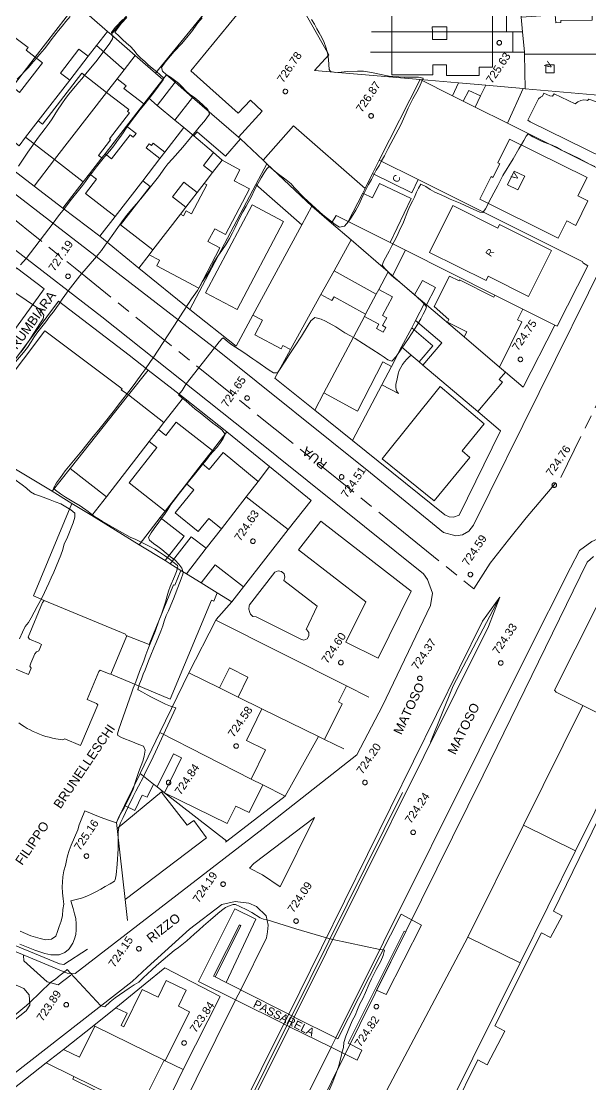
# Model space of a CAD drawing. Header units: metres. Extents: x 325024 to 7190115, y 7391967 to 10157759.
# Drawn here: x 326365.3 to 326489.6, y 7392242.3 to 7392474.5 of the extents above; entities that cross this region are included whole.
import ezdxf
from ezdxf.enums import TextEntityAlignment as Align

# ---------------------------------------------------------------- set-up
doc = ezdxf.new("R2010")
doc.units = ezdxf.units.M
doc.linetypes.add('T09', pattern=[17, 10, -2, 3, -2])
doc.layers.get('0').update_dxf_attribs({"lineweight": 18})
for name, color, linetype, lineweight in [('100_SIST_VIARIO_MEIO_FIO', 1, 'Continuous', 18), ('106_PRACAS_PARQUES_TOP', 7, 'Continuous', 18), ('108_SEP_FIS_CANT_CENT_ILHA', 7, 'Continuous', 18), ('118_PASSARELA', 9, 'Continuous', 18), ('120_PASSARELA_TOP', 7, 'Continuous', 18), ('144_P_DUPLA_ASF_TOP', 7, 'Continuous', 18), ('160_P_SIMP_ASF_TOP', 7, 'Continuous', 18), ('164_P_SIMP_CONC_TOP', 7, 'Continuous', 18), ('199_SEGMENTO_DE_VIA', 7, 'Continuous', 18), ('206_MURO_E_MURO_ARRIMO', 7, 'Continuous', 18), ('214_PROJ_BEIRAL_EDIF', 10, 'Continuous', 18), ('216_EDIF_NOTAVEL', 2, 'Continuous', 18), ('228_CONST_FUND_RUINA_E_TOP', 10, 'Continuous', 18), ('508_LM_SETOR_FISCAL', 136, 'T09', 18), ('600_CURVA_MESTRA', 14, 'Continuous', 18), ('604_CURVA_INTERM', 7, 'Continuous', 18), ('606_PTO_COTADO', 7, 'Continuous', 18), ('608_PTO_COTADO_INTERVIA', 1, 'Continuous', 18), ('626_SEGM_CURVA_INTERM', 7, 'Continuous', 18)]:
    doc.layers.add(name, color=color, linetype=linetype, lineweight=lineweight)
doc.styles.add('Style-Arial', font='arial.ttf', dxfattribs={"height": 1.75})

# ---------------------------------------------------------------- blocks, each defined once
blk = doc.blocks.new('SP09')
at = {"color": 0, "linetype": 'Continuous'}
blk.add_lwpolyline([(-0.03, -0.51), (-0.14, -0.49), (-0.24, -0.46), (-0.31, -0.42), (-0.35, -0.39), (-0.42, -0.31), (-0.47, -0.24), (-0.51, -0.15), (-0.52, -0.09), (-0.52, 0.03), (-0.51, 0.11), (-0.48, 0.2), (-0.44, 0.27), (-0.4, 0.33), (-0.32, 0.39), (-0.23, 0.44), (-0.15, 0.48), (-0.1, 0.48), (-0.03, 0.48), (0.08, 0.48), (0.19, 0.44), (0.27, 0.4), (0.35, 0.32), (0.41, 0.23), (0.46, 0.11), (0.48, 0.03), (0.48, -0.03), (0.47, -0.08), (0.44, -0.21), (0.38, -0.3), (0.31, -0.38), (0.23, -0.44), (0.1, -0.49), (0.02, -0.51)], close=True, dxfattribs=at)
blk = doc.blocks.new('SP10')
at = {"color": 0, "linetype": 'Continuous'}
blk.add_lwpolyline([(-0.03, -0.51), (-0.14, -0.49), (-0.24, -0.46), (-0.31, -0.42), (-0.35, -0.39), (-0.42, -0.31), (-0.47, -0.24), (-0.51, -0.15), (-0.52, -0.09), (-0.52, 0.03), (-0.51, 0.11), (-0.48, 0.2), (-0.44, 0.27), (-0.4, 0.33), (-0.32, 0.39), (-0.23, 0.44), (-0.15, 0.48), (-0.1, 0.48), (-0.03, 0.48), (0.08, 0.48), (0.19, 0.44), (0.27, 0.4), (0.35, 0.32), (0.41, 0.23), (0.46, 0.11), (0.48, 0.03), (0.48, -0.03), (0.47, -0.08), (0.44, -0.21), (0.38, -0.3), (0.31, -0.38), (0.23, -0.44), (0.1, -0.49), (0.02, -0.51)], close=True, dxfattribs=at)

msp = doc.modelspace()

# ---------------------------------------------------------------- linework, layer by layer
at = {"layer": '100_SIST_VIARIO_MEIO_FIO', "flags": 128}
for points in [[(326302.015, 7392484.176), (326364.835, 7392436.133), (326408.197, 7392402.649), (326441.582, 7392375.844), (326457.507, 7392362.809), (326460.213, 7392362.084), (326461.63, 7392362.334), (326463.06, 7392363.17), (326464.028, 7392364.439), (326507.067, 7392451.372), (326511.748, 7392460.724), (326511.869, 7392462.807), (326478.053, 7392566.48)], [(326288.604, 7392482.804), (326382.906, 7392409.947), (326414.885, 7392384.516), (326453.135, 7392353.816), (326453.983, 7392352.58), (326455.082, 7392349.603), (326454.68, 7392346.912), (326444.199, 7392324.985), (326438.605, 7392314.272), (326418.143, 7392298.244), (326377.082, 7392266.581), (326375.331, 7392266.632), (326309.945, 7392293.918)], [(326639.532, 7392226.431), (326642.765, 7392279.431), (326645.275, 7392315.827), (326644.799, 7392318.031), (326643.273, 7392320.83), (326641.878, 7392322.301), (326640.344, 7392323.211), (326636.612, 7392324.07), (326592.908, 7392326.966), (326577.454, 7392327.993), (326565.749, 7392329.845), (326556.708, 7392332.611), (326545.409, 7392337.227), (326510.562, 7392354.332), (326494.816, 7392362.035), (326492.687, 7392362.084), (326489.888, 7392360.89), (326487.176, 7392358.907), (326485.219, 7392355.125), (326475.657, 7392336.238)], [(326331.896, 7392231.244), (326366.419, 7392258.41), (326367.234, 7392259.665), (326367.061, 7392261.866), (326365.875, 7392263.291), (326344.131, 7392272.757)], [(326412.134, 7392260.77), (326382.072, 7392200.151), (326327.918, 7392091.143), (326325.359, 7392089.688), (326323.174, 7392089.812), (326303.419, 7392099.848), (326285.508, 7392109.27), (326283.399, 7392111.785), (326281.775, 7392115.949), (326281.744, 7392116.122)]]:
    msp.add_lwpolyline(points, dxfattribs=at)
at = {"layer": '100_SIST_VIARIO_MEIO_FIO'}
for points in [[(326475.657, 7392336.238), (326433.972, 7392252.474)], [(326281.744, 7392116.122), (326276.318, 7392160.048), (326271.784, 7392198.26), (326272.803, 7392200.212), (326273.987, 7392201.061), (326317.987, 7392212.415), (326321.505, 7392213.706), (326324.889, 7392215.317), (326328.111, 7392217.234), (326336.583, 7392223.556), (326389.548, 7392264.796), (326392.85, 7392267.849), (326402.043, 7392276.23), (326409.138, 7392281.652), (326412.06, 7392282.263), (326415.016, 7392281.873), (326416.655, 7392281.189), (326418.813, 7392279.154), (326419.218, 7392277.118), (326419.085, 7392275.631), (326418.848, 7392274.31), (326413.231, 7392262.983)], [(326432.962, 7392250.443), (326407.436, 7392199), (326400.761, 7392185.487), (326390.913, 7392160.072), (326386.602, 7392149.383), (326380.803, 7392137.548), (326380.219, 7392135.754), (326380.352, 7392132.598), (326381.641, 7392129.774), (326382.974, 7392128.76), (326459.876, 7392090.638), (326461.46, 7392089.18), (326461.22, 7392087.563), (326430.269, 7392024.126), (326427.466, 7392014.948), (326427.344, 7392012.168), (326430.379, 7391989.377)]]:
    msp.add_lwpolyline(points, dxfattribs=at)
at = {"layer": '108_SEP_FIS_CANT_CENT_ILHA'}
for points in [[(326469.79, 7392348.704), (326466.005, 7392343.457), (326430.907, 7392272.156), (326423.712, 7392257.672)], [(326454.673, 7392317.074), (326459.594, 7392329.334), (326469.79, 7392348.704)], [(326422.659, 7392255.551), (326343.188, 7392095.563), (326325.062, 7392059.06)], [(326325.723, 7392058.623), (326338.172, 7392083.647), (326423.338, 7392255.215)], [(326326.098, 7392058.375), (326328.155, 7392062.517), (326423.885, 7392254.943)]]:
    msp.add_lwpolyline(points, dxfattribs=at)
at = {"layer": '108_SEP_FIS_CANT_CENT_ILHA', "flags": 128}
for points in [[(326424.935, 7392257.053), (326467.356, 7392342.324), (326469.79, 7392348.704)], [(326424.388, 7392257.33), (326448.573, 7392306.05)], [(326365.833, 7392270.518), (326365.898, 7392269.296), (326370.983, 7392264.759), (326373.415, 7392264.106), (326376.194, 7392266.181)]]:
    msp.add_lwpolyline(points, dxfattribs=at)
msp.add_lwpolyline([(326415.158, 7392289.583), (326417.974, 7392288.126), (326421.816, 7392285.507), (326429.328, 7392300.643), (326416.122, 7392290.581)], close=True, dxfattribs=at)
at = {"layer": '118_PASSARELA'}
msp.add_lwpolyline([(326410.04, 7392264.6), (326413.231, 7392262.983), (326413.36, 7392262.918), (326423.712, 7392257.672), (326423.794, 7392257.631), (326424.388, 7392257.33), (326424.448, 7392257.299), (326424.889, 7392257.076), (326424.935, 7392257.053), (326433.972, 7392252.474), (326434.408, 7392252.253), (326448.241, 7392279.49), (326452.728, 7392277.093), (326445.009, 7392261.947), (326442.859, 7392262.94), (326449.246, 7392275.629), (326448.884, 7392275.772), (326436.706, 7392251.305), (326439.693, 7392249.815), (326438.687, 7392247.604), (326432.962, 7392250.443), (326423.885, 7392254.943), (326423.843, 7392254.964), (326423.395, 7392255.186), (326423.338, 7392255.215), (326422.753, 7392255.505), (326422.659, 7392255.551), (326412.258, 7392260.709), (326412.134, 7392260.77), (326403.997, 7392264.805), (326411.975, 7392280.658), (326416.516, 7392278.43)], close=True, dxfattribs=at)
at = {"layer": '118_PASSARELA', "flags": 128}
msp.add_lwpolyline([(326407.665, 7392265.803), (326407.326, 7392265.975), (326412.948, 7392277.149), (326413.235, 7392276.954)], close=True, dxfattribs=at)
msp.add_lwpolyline([(326407.665, 7392265.803), (326410.04, 7392264.6)], dxfattribs=at)
at = {"layer": '199_SEGMENTO_DE_VIA'}
for points in [[(326413.231, 7392262.983), (326412.134, 7392260.77)], [(326423.712, 7392257.672), (326422.659, 7392255.551)], [(326423.338, 7392255.215), (326424.388, 7392257.33)], [(326423.885, 7392254.943), (326424.935, 7392257.053)], [(326433.972, 7392252.474), (326432.962, 7392250.443)]]:
    msp.add_lwpolyline(points, dxfattribs=at)
at = {"layer": '206_MURO_E_MURO_ARRIMO'}
for p, q in [((326361.794, 7392443.311), (326368.134, 7392438.473)), ((326368.134, 7392438.473), (326374.424, 7392433.672)), ((326374.424, 7392433.672), (326382.481, 7392427.524)), ((326382.481, 7392427.524), (326390.994, 7392420.584)), ((326482.339, 7392407.893), (326488.986, 7392421.096)), ((326488.986, 7392421.096), (326487.816, 7392421.797)), ((326390.994, 7392420.584), (326402.115, 7392411.518)), ((326360.027, 7392395.34), (326373.488, 7392413.34)), ((326373.488, 7392413.34), (326388.9, 7392401.545)), ((326402.115, 7392411.518), (326412.237, 7392403.551)), ((326474.874, 7392394.562), (326481.832, 7392408.104)), ((326481.832, 7392408.104), (326482.339, 7392407.893)), ((326388.9, 7392401.545), (326393.037, 7392398.306)), ((326400.722, 7392392.29), (326410.229, 7392384.847)), ((326429.389, 7392389.554), (326437.627, 7392382.928)), ((326410.229, 7392384.847), (326419.553, 7392377.224)), ((326460.917, 7392366.63), (326469.972, 7392385.019)), ((326437.627, 7392382.928), (326457.796, 7392366.704)), ((326457.796, 7392366.704), (326458.715, 7392366.23)), ((326458.715, 7392366.23), (326459.66, 7392366.185)), ((326459.66, 7392366.185), (326460.917, 7392366.63)), ((326466.164, 7392309.859), (326488.823, 7392356.376)), ((326488.823, 7392356.376), (326490.234, 7392357.639)), ((326435.892, 7392248.667), (326466.164, 7392309.859)), ((326410.217, 7392295.477), (326422.914, 7392305.245)), ((326409.905, 7392295.237), (326410.217, 7392295.477)), ((326373.717, 7392268.664), (326360.259, 7392274.165)), ((326379.764, 7392271.883), (326374.662, 7392268.526)), ((326374.662, 7392268.526), (326373.717, 7392268.664)), ((326396.705, 7392267.767), (326392.383, 7392264.284)), ((326408.79, 7392261.558), (326396.705, 7392267.767)), ((326392.383, 7392264.284), (326385.982, 7392259.088)), ((326400.673, 7392245.561), (326408.79, 7392261.558)), ((326381.162, 7392255.175), (326374.538, 7392249.979)), ((326419.7, 7392216.103), (326435.892, 7392248.667)), ((326397.143, 7392238.257), (326400.673, 7392245.561))]:
    msp.add_line(p, q, dxfattribs=at)
at = {"layer": '206_MURO_E_MURO_ARRIMO', "flags": 128}
for points in [[(326424.487, 7392481.327), (326432.471, 7392467.146), (326429.336, 7392463.732), (326452.43, 7392461.742)], [(326441.798, 7392472.151), (326446.218, 7392472.148)], [(326455.065, 7392472.142), (326458.234, 7392472.14)], [(326468.21, 7392472.133), (326471.226, 7392472.131)], [(326446.215, 7392467.706), (326441.582, 7392467.705)], [(326472.658, 7392467.716), (326468.207, 7392467.714)], [(326379.971, 7392466.832), (326375.919, 7392461.589)], [(326386.255, 7392461.922), (326383.951, 7392458.939)], [(326443.488, 7392444.124), (326452.43, 7392461.742)], [(326466.735, 7392460.485), (326460.75, 7392461.011)], [(326459.5, 7392458.206), (326461.794, 7392457.058)], [(326475.341, 7392459.729), (326474.897, 7392459.768)], [(326383.644, 7392445.556), (326388.32, 7392451.585)], [(326471.467, 7392452.219), (326497.081, 7392439.406)], [(326418.139, 7392444.11), (326413.181, 7392448.773)], [(326372.605, 7392444.258), (326368.134, 7392438.473)], [(326409.186, 7392444.124), (326407.319, 7392445.8)], [(326440.376, 7392437.973), (326442.013, 7392441.208)], [(326487.9, 7392421.956), (326451.966, 7392439.892)], [(326374.424, 7392433.672), (326378.877, 7392439.411)], [(326416.564, 7392438.82), (326402.115, 7392411.518)], [(326401.27, 7392433.881), (326403.75, 7392437.091)], [(326382.481, 7392427.524), (326385.825, 7392431.852)], [(326390.994, 7392420.584), (326393.24, 7392423.491)], [(326468.726, 7392414.682), (326449.226, 7392424.467)], [(326440.509, 7392410.52), (326442.821, 7392414.88)], [(326415.914, 7392410.329), (326412.237, 7392403.551)], [(326481.832, 7392408.104), (326474.816, 7392411.625)], [(326452.205, 7392400.08), (326452.992, 7392399.413)], [(326471.041, 7392397.826), (326474.874, 7392394.562)], [(326444.007, 7392395.086), (326437.627, 7392382.928)], [(326464.958, 7392389.27), (326469.972, 7392385.019)], [(326395.3, 7392385.3), (326396.487, 7392386.83)], [(326410.229, 7392384.847), (326407.056, 7392380.756)], [(326383.93, 7392370.643), (326393.27, 7392382.683)], [(326396.769, 7392367.496), (326395.676, 7392366.087)], [(326409.021, 7392363.647), (326405.724, 7392359.397)], [(326423.606, 7392363.463), (326413.843, 7392350.954)], [(326407.805, 7392343.677), (326407.878, 7392343.818), (326411.314, 7392347.714)], [(326401.909, 7392332.19), (326395.613, 7392319.167)], [(326408.607, 7392328.903), (326412.679, 7392326.905)], [(326441.231, 7392326.901), (326436.299, 7392329.376)], [(326431.562, 7392317.639), (326435.756, 7392315.58)], [(326395.002, 7392307.301), (326396.635, 7392306.031)], [(326396.635, 7392306.031), (326410.217, 7392295.477)], [(326387.909, 7392303.232), (326386.105, 7392299.5), (326386.253, 7392298.203)], [(326388.028, 7392282.705), (326388.555, 7392278.106)], [(326400.673, 7392245.561), (326396.779, 7392247.48)]]:
    msp.add_lwpolyline(points, dxfattribs=at)
at = {"layer": '214_PROJ_BEIRAL_EDIF', "flags": 128}
for points in [[(326374.945, 7392480.297), (326385.422, 7392493.002), (326387.423, 7392491.352), (326382.889, 7392485.853), (326382.5, 7392486.174), (326379.334, 7392482.334), (326385.115, 7392477.567), (326385.912, 7392478.534), (326381.223, 7392482.4), (326384.573, 7392486.464), (326386.719, 7392484.695), (326393.349, 7392492.735), (326398.707, 7392488.316), (326396.086, 7392485.138), (326392.977, 7392481.367), (326391.543, 7392482.55), (326390.435, 7392481.205), (326391.868, 7392480.023), (326384.93, 7392471.608), (326384.173, 7392472.269), (326377.345, 7392478.224), (326375.413, 7392479.909)], [(326405.734, 7392476.666), (326402.073, 7392479.684), (326406.892, 7392485.528), (326404.345, 7392487.69), (326399.75, 7392482.117), (326396.086, 7392485.138), (326392.977, 7392481.367), (326391.868, 7392480.023), (326384.93, 7392471.608), (326390.194, 7392467.018), (326394.605, 7392463.17)], [(326412.729, 7392449.198), (326402.726, 7392457.844), (326398.911, 7392461.142), (326397.009, 7392462.785), (326396.217, 7392461.764), (326394.605, 7392463.17), (326405.734, 7392476.666), (326410.51, 7392482.458), (326410.633, 7392482.353), (326415.171, 7392480.78), (326415.525, 7392480.77), (326414.068, 7392477.888), (326402.354, 7392463.679), (326412.708, 7392454.424), (326415.39, 7392457.235), (326417.927, 7392454.815)], [(326379.971, 7392466.832), (326381.757, 7392469.143), (326384.173, 7392472.269), (326377.345, 7392478.224), (326375.135, 7392475.364), (326368.384, 7392466.629), (326369.963, 7392465.408), (326364.967, 7392458.944), (326364.09, 7392459.622), (326358.403, 7392452.264), (326364.858, 7392447.276), (326366.294, 7392449.135), (326369.059, 7392452.712), (326375.919, 7392461.589), (326373.88, 7392463.166), (326377.932, 7392468.408)], [(326506.895, 7392467.307), (326505.219, 7392474.689), (326498.728, 7392474.68), (326498.727, 7392475.637), (326493.966, 7392475.631), (326493.964, 7392476.774), (326489.957, 7392476.481), (326489.96, 7392474.679), (326483.131, 7392474.67), (326483.131, 7392474.166), (326482.04, 7392474.164), (326481.894, 7392475.89), (326477.747, 7392475.587), (326474.447, 7392475.345), (326474.756, 7392472.129), (326475.181, 7392467.717), (326475.215, 7392467.27), (326498.795, 7392467.298)], [(326468.213, 7392476.486), (326446.221, 7392476.412), (326446.218, 7392472.148), (326455.065, 7392472.142), (326455.061, 7392473.261), (326458.23, 7392473.271), (326458.234, 7392472.14), (326468.21, 7392472.133)], [(326472.661, 7392472.13), (326471.226, 7392472.131), (326471.229, 7392476.496), (326474.335, 7392476.506), (326474.447, 7392475.345), (326474.756, 7392472.129)], [(326384.173, 7392472.269), (326381.757, 7392469.143), (326387.778, 7392463.892), (326390.194, 7392467.018), (326384.93, 7392471.608)], [(326446.215, 7392467.706), (326468.207, 7392467.714), (326468.21, 7392472.133), (326458.234, 7392472.14), (326458.239, 7392470.495), (326455.071, 7392470.484), (326455.065, 7392472.142), (326446.218, 7392472.148)], [(326474.756, 7392472.129), (326475.181, 7392467.717), (326472.658, 7392467.716), (326472.661, 7392472.13)], [(326358.845, 7392454.285), (326368.384, 7392466.629), (326366.407, 7392468.157), (326366.857, 7392468.752), (326363.386, 7392471.378), (326357.857, 7392464.069), (326356.913, 7392464.784), (326352.564, 7392459.036)], [(326446.215, 7392467.706), (326468.207, 7392467.714), (326468.205, 7392464.456), (326465.274, 7392464.458), (326465.273, 7392462.594), (326458.182, 7392462.598), (326458.184, 7392464.925), (326455.206, 7392464.927), (326455.205, 7392462.748), (326446.212, 7392462.754)], [(326392.065, 7392456.412), (326393.086, 7392457.728), (326396.217, 7392461.764), (326394.605, 7392463.17), (326390.194, 7392467.018), (326387.778, 7392463.892), (326386.255, 7392461.922), (326388.232, 7392460.394), (326387.739, 7392459.755)], [(326493.738, 7392458.112), (326493.855, 7392459.064), (326498.792, 7392459.24), (326498.795, 7392467.298), (326475.215, 7392467.27), (326475.341, 7392459.729)], [(326366.294, 7392449.135), (326369.059, 7392452.712), (326369.951, 7392452.022), (326378.532, 7392463.127), (326383.951, 7392458.939), (326372.605, 7392444.258)], [(326479.83, 7392464.962), (326481.646, 7392464.964), (326481.649, 7392463.208), (326479.832, 7392463.206)], [(326393.086, 7392457.728), (326396.217, 7392461.764), (326397.009, 7392462.785), (326398.911, 7392461.142), (326395.02, 7392456.107)], [(326452.43, 7392461.742), (326460.75, 7392461.011), (326459.5, 7392458.206)], [(326372.605, 7392444.258), (326383.951, 7392458.939), (326388.826, 7392455.172), (326388.537, 7392454.799), (326388.972, 7392454.462), (326384.586, 7392448.786), (326384.834, 7392448.594), (326382.196, 7392445.181), (326382.919, 7392444.622), (326380.234, 7392441.161), (326378.877, 7392439.411)], [(326461.794, 7392457.058), (326463.055, 7392459.387), (326465.593, 7392458.156), (326464.413, 7392455.748)], [(326466.735, 7392460.485), (326465.593, 7392458.156), (326464.413, 7392455.748), (326471.467, 7392452.219), (326474.897, 7392459.768)], [(326478.226, 7392457.498), (326478.645, 7392457.893), (326479.093, 7392458.135), (326479.403, 7392458.755), (326480.036, 7392458.502), (326480.697, 7392458.172), (326481.266, 7392458.135), (326481.68, 7392458.593), (326486.255, 7392456.414), (326486.811, 7392456.873), (326487.478, 7392457.159), (326488.161, 7392457.29), (326488.686, 7392457.233), (326488.946, 7392457.145), (326489.244, 7392457.487), (326498.249, 7392454.323), (326498.175, 7392453.766), (326494.527, 7392446.473), (326493.963, 7392446.509), (326492.981, 7392444.547), (326492.399, 7392444.633), (326476.436, 7392452.488), (326475.902, 7392452.859)], [(326393.086, 7392457.728), (326395.02, 7392456.107), (326398.882, 7392452.871), (326400.816, 7392451.25), (326396.682, 7392445.9), (326394.155, 7392447.853), (326393.749, 7392447.328), (326393.257, 7392447.707), (326392.594, 7392446.85), (326395.613, 7392444.517), (326391.846, 7392439.642), (326385.825, 7392431.852), (326379.33, 7392436.871), (326381.743, 7392439.994), (326380.234, 7392441.161), (326382.919, 7392444.622), (326383.644, 7392445.556), (326385.052, 7392444.468), (326389.087, 7392449.689), (326389.778, 7392449.154), (326390.409, 7392449.97), (326388.32, 7392451.585), (326392.065, 7392456.412)], [(326402.995, 7392449.423), (326400.816, 7392451.25), (326398.882, 7392452.871), (326402.726, 7392457.844), (326412.729, 7392449.198), (326413.181, 7392448.773), (326409.936, 7392445.019), (326403.76, 7392450.326)], [(326400.816, 7392451.25), (326396.682, 7392445.9), (326395.613, 7392444.517), (326391.846, 7392439.642), (326393.447, 7392438.405), (326386.966, 7392430.019), (326394.053, 7392424.542), (326400.08, 7392432.341), (326401.27, 7392433.881), (326398.328, 7392436.155), (326400.808, 7392439.365), (326403.75, 7392437.091), (326405.275, 7392439.063), (326407.108, 7392441.436), (326405.129, 7392442.966), (326407.319, 7392445.8), (326402.995, 7392449.423)], [(326436.72, 7392430.744), (326439.866, 7392436.963), (326440.376, 7392437.973), (326424.764, 7392451.615), (326418.139, 7392444.11), (326418.956, 7392443.341), (326428.798, 7392434.073), (326433.079, 7392430.378), (326434.043, 7392432.087)], [(326471.942, 7392448.746), (326469.348, 7392443.548), (326469.783, 7392443.331), (326468.304, 7392440.368), (326467.905, 7392440.567), (326465.441, 7392435.632), (326482.556, 7392427.09), (326484.442, 7392430.87), (326486.361, 7392429.912), (326489.034, 7392435.267), (326486.845, 7392436.359), (326488.823, 7392440.321)], [(326393.24, 7392423.491), (326394.053, 7392424.542), (326400.08, 7392432.341), (326400.782, 7392431.969), (326401.35, 7392433.043), (326402.487, 7392432.442), (326405.834, 7392438.767), (326405.275, 7392439.063), (326407.108, 7392441.436), (326409.186, 7392444.124), (326413.079, 7392442.063), (326411.794, 7392439.636), (326415.153, 7392437.858), (326409.898, 7392427.927), (326407.557, 7392429.166), (326406.086, 7392426.387), (326408.719, 7392424.994), (326404.069, 7392416.206), (326394.896, 7392421.061), (326395.539, 7392422.274)], [(326428.798, 7392434.073), (326418.956, 7392443.341), (326416.564, 7392438.82), (326426.585, 7392429.995)], [(326472.95, 7392441.75), (326475.219, 7392440.617), (326473.74, 7392437.654), (326471.471, 7392438.787)], [(326445.88, 7392426.147), (326436.72, 7392430.744), (326439.866, 7392436.963), (326442.002, 7392435.946), (326443.497, 7392439.074), (326450.459, 7392435.762)], [(326415.715, 7392434.385), (326422.599, 7392430.742), (326412.44, 7392411.546), (326405.557, 7392415.189)], [(326415.914, 7392410.329), (326426.585, 7392429.995), (326428.798, 7392434.073), (326433.079, 7392430.378), (326437.323, 7392426.714), (326433.601, 7392419.965), (326430.754, 7392414.803), (326424.117, 7392402.769), (326422.459, 7392403.647), (326422.094, 7392402.956), (326416.322, 7392406.01), (326418.019, 7392409.216)], [(326436.72, 7392430.744), (326445.88, 7392426.147), (326449.226, 7392424.467), (326446.404, 7392418.878), (326445.4, 7392419.742), (326437.323, 7392426.714), (326433.079, 7392430.378), (326434.043, 7392432.087)], [(326443.374, 7392415.922), (326445.4, 7392419.742), (326437.323, 7392426.714), (326433.601, 7392419.965), (326442.821, 7392414.88)], [(326364.284, 7392420.663), (326354.109, 7392407.383), (326360.462, 7392402.459), (326370.307, 7392416.036)], [(326445.4, 7392419.742), (326443.374, 7392415.922), (326446.375, 7392414.33), (326444.2, 7392410.228), (326445.122, 7392409.739), (326444.204, 7392408.009), (326444.901, 7392407.639), (326444.335, 7392406.571), (326442.85, 7392407.359), (326443.358, 7392408.318), (326440.223, 7392409.981), (326431.411, 7392393.366), (326438.728, 7392389.331), (326444.246, 7392400.142), (326446.122, 7392399.118), (326448.345, 7392403.352), (326450.555, 7392407.564), (326451.384, 7392409.143), (326453.352, 7392412.895), (326451.172, 7392414.772), (326446.404, 7392418.878)], [(326468.726, 7392414.682), (326474.816, 7392411.625), (326473.618, 7392409.251), (326474.565, 7392408.844), (326469.735, 7392398.939), (326461.994, 7392405.533), (326462.563, 7392406.661), (326458.351, 7392408.785), (326458.653, 7392409.383), (326455.451, 7392412.176), (326458.804, 7392418.825), (326460.901, 7392417.767), (326461.028, 7392418.019), (326468.507, 7392414.247)], [(326451.172, 7392414.772), (326453.352, 7392412.895), (326453.773, 7392412.536), (326455.743, 7392416.32), (326452.929, 7392417.859)], [(326431.411, 7392393.366), (326440.223, 7392409.981), (326440.509, 7392410.52), (326433.608, 7392414.326), (326433.144, 7392413.485), (326430.754, 7392414.803), (326424.117, 7392402.769), (326420.688, 7392396.553), (326429.389, 7392389.554)], [(326464.958, 7392389.27), (326452.992, 7392399.413), (326457.12, 7392404.283), (326451.384, 7392409.143), (326453.352, 7392412.895), (326453.773, 7392412.536), (326461.994, 7392405.533), (326469.735, 7392398.939), (326471.041, 7392397.826), (326469.685, 7392396.226), (326470.365, 7392395.649)], [(326450.555, 7392407.564), (326448.345, 7392403.352), (326450.464, 7392401.556), (326452.205, 7392400.08), (326455.207, 7392403.621)], [(326353.56, 7392386.809), (326356.558, 7392390.701), (326360.027, 7392395.34), (326361.186, 7392394.473), (326370.463, 7392406.879), (326387.355, 7392394.247), (326387.158, 7392393.984), (326388.744, 7392392.891), (326376.016, 7392376.838), (326372.054, 7392371.84), (326361.201, 7392378.429), (326357.202, 7392380.858), (326351.597, 7392384.261)], [(326450.464, 7392401.556), (326448.345, 7392403.352), (326446.122, 7392399.118), (326444.007, 7392395.086), (326447.671, 7392393.172), (326447.267, 7392393.8), (326447.063, 7392394.519), (326447.076, 7392395.266), (326447.322, 7392396.01), (326447.432, 7392396.751), (326447.612, 7392397.479), (326447.86, 7392398.186), (326448.174, 7392398.867), (326448.551, 7392399.515), (326448.987, 7392400.124), (326449.48, 7392400.688), (326450.024, 7392401.204)], [(326396.487, 7392386.83), (326388.744, 7392392.891), (326393.037, 7392398.306), (326400.722, 7392392.29)], [(326444.137, 7392378.946), (326456.745, 7392394.736), (326466.405, 7392386.599), (326461.594, 7392380.705), (326463.252, 7392379.244), (326455.498, 7392369.75)], [(326407.056, 7392380.756), (326404.834, 7392377.892), (326401.395, 7392373.458), (326396.769, 7392367.496), (326388.869, 7392373.681), (326394.91, 7392381.398), (326393.27, 7392382.683), (326395.3, 7392385.3), (326396.922, 7392384.03), (326399.183, 7392386.919)], [(326401.395, 7392373.458), (326404.834, 7392377.892), (326406.379, 7392376.629), (326409.374, 7392380.292), (326417.059, 7392374.009), (326414.411, 7392370.595), (326409.021, 7392363.647), (326406.253, 7392365.911), (326403.941, 7392363.082), (326398.944, 7392367.168), (326403.008, 7392372.139)], [(326419.553, 7392377.224), (326417.059, 7392374.009), (326414.411, 7392370.595), (326423.606, 7392363.463), (326428.583, 7392369.84)], [(326376.4, 7392369.2), (326372.054, 7392371.84), (326376.016, 7392376.838), (326383.93, 7392370.643), (326380.758, 7392366.554)], [(326376.4, 7392369.2), (326367.987, 7392349.022), (326370.32, 7392348.023), (326388.122, 7392340.626), (326388.24, 7392340.375), (326393.288, 7392338.393), (326398.549, 7392351.427), (326398.836, 7392351.308), (326400.196, 7392354.569), (326397.865, 7392356.007), (326396.734, 7392356.704), (326391.095, 7392360.181), (326380.758, 7392366.554)], [(326391.095, 7392360.181), (326395.676, 7392366.087), (326400.881, 7392362.049), (326396.734, 7392356.704)], [(326425.852, 7392359.081), (326440.535, 7392347.69), (326436.205, 7392338.933), (326443.212, 7392335.405), (326450.418, 7392350.053), (326430.709, 7392365.342)], [(326405.724, 7392359.397), (326401.402, 7392353.826), (326400.196, 7392354.569), (326397.865, 7392356.007), (326402.459, 7392361.93)], [(326384.892, 7392331.943), (326388.345, 7392340.151), (326388.24, 7392340.375), (326393.288, 7392338.393), (326398.549, 7392351.427), (326398.836, 7392351.308), (326400.196, 7392354.569), (326401.402, 7392353.826), (326404.606, 7392351.85), (326408.115, 7392349.687), (326407.355, 7392347.866), (326406.851, 7392348.076), (326397.836, 7392326.456)], [(326413.843, 7392350.954), (326411.314, 7392347.714), (326408.115, 7392349.687), (326404.606, 7392351.85), (326407.642, 7392355.764)], [(326415.188, 7392347.08), (326415.08, 7392346.842), (326414.984, 7392346.104), (326415.21, 7392345.396), (326415.348, 7392345.029), (326415.886, 7392344.523), (326416.616, 7392344.407), (326426.338, 7392339.543), (326427.052, 7392339.36), (326427.74, 7392339.627), (326428.143, 7392340.246), (326428.11, 7392340.983), (326427.654, 7392341.562), (326427.519, 7392341.641), (326429.952, 7392346.738), (326422.66, 7392352.396), (326422.884, 7392353.101), (326422.7, 7392353.818), (326422.162, 7392354.326), (326421.437, 7392354.472), (326420.707, 7392354.179)], [(326436.299, 7392329.376), (326407.805, 7392343.677), (326401.909, 7392332.19), (326408.607, 7392328.903), (326410.757, 7392333.285), (326414.829, 7392331.287), (326412.679, 7392326.905), (326417.866, 7392324.36), (326430.211, 7392318.302), (326431.562, 7392317.639), (326435.395, 7392325.451), (326434.571, 7392325.855)], [(326418.052, 7392307.724), (326415.547, 7392309.002), (326418.684, 7392315.394), (326414.479, 7392317.457), (326417.866, 7392324.36), (326430.211, 7392318.302), (326422.914, 7392305.245)], [(326396.635, 7392306.031), (326410.318, 7392299.317), (326412.18, 7392303.11), (326415.087, 7392301.683), (326418.052, 7392307.724), (326415.547, 7392309.002), (326395.613, 7392319.167), (326391.276, 7392310.196), (326394.21, 7392307.916), (326395.002, 7392307.301), (326398.554, 7392314.54), (326400.321, 7392313.674)], [(326394.21, 7392307.916), (326391.276, 7392310.196), (326387.909, 7392303.232), (326390.136, 7392302.155), (326391.766, 7392305.525), (326392.809, 7392305.02)], [(326386.253, 7392298.203), (326388.028, 7392282.705), (326405.74, 7392296.152), (326402.985, 7392299.929), (326401.534, 7392298.934), (326396.417, 7392305.58), (326395.934, 7392306.208)], [(326396.779, 7392247.48), (326396.497, 7392247.619), (326381.378, 7392255.068), (326381.162, 7392255.175), (326385.982, 7392259.088), (326388.472, 7392257.861), (326387.165, 7392255.209), (326387.737, 7392254.927), (326391.753, 7392263.079), (326395.191, 7392261.386), (326397, 7392265.058), (326401.367, 7392262.907), (326399.64, 7392259.402), (326402.065, 7392258.207)], [(326381.378, 7392255.068), (326396.497, 7392247.619), (326392.911, 7392240.342), (326397.143, 7392238.257), (326395.51, 7392234.878), (326376.839, 7392244.07), (326370.797, 7392247.044), (326374.538, 7392249.979), (326378.025, 7392248.261)], [(326385.04, 7392226.563), (326377.024, 7392230.527), (326360.289, 7392238.801), (326370.797, 7392247.044), (326376.839, 7392244.07), (326376.566, 7392243.516), (326391.258, 7392236.277), (326388.779, 7392231.247), (326392.798, 7392229.267), (326390.248, 7392223.988)]]:
    msp.add_lwpolyline(points, close=True, dxfattribs=at)
msp.add_lwpolyline([(326364.174, 7392332.996), (326366.911, 7392331.855), (326367.486, 7392333.213), (326367.239, 7392333.679), (326367.431, 7392334.324), (326368.287, 7392336.377), (326368.674, 7392336.815), (326369.17, 7392336.987), (326369.74, 7392338.355), (326369.226, 7392338.71), (326367.173, 7392339.566), (326366.843, 7392339.997), (326369.981, 7392347.523), (326370.32, 7392348.023), (326388.122, 7392340.626), (326388.24, 7392340.375), (326388.345, 7392340.151), (326384.892, 7392331.943), (326384.548, 7392331.965), (326382.596, 7392332.78), (326382.261, 7392332.498), (326379.709, 7392326.376), (326381.783, 7392325.495), (326382.019, 7392325.19), (326378.597, 7392316.983), (326378.291, 7392316.35), (326374.87, 7392317.777), (326374.348, 7392317.587), (326372.883, 7392317.813), (326372.155, 7392317.954), (326371.435, 7392318.127), (326370.721, 7392318.327), (326370.015, 7392318.554), (326369.319, 7392318.807), (326368.632, 7392319.087), (326367.957, 7392319.392), (326367.294, 7392319.723), (326366.643, 7392320.079), (326366.007, 7392320.459), (326365.385, 7392320.863), (326364.779, 7392321.29)], dxfattribs=at)
at = {"layer": '216_EDIF_NOTAVEL'}
msp.add_lwpolyline([(326487.895, 7392325.061), (326482.109, 7392327.977), (326481.726, 7392328.399), (326495.332, 7392355.406)], dxfattribs=at)
at = {"layer": '216_EDIF_NOTAVEL', "flags": 128}
for points in [[(326458.756, 7392237.688), (326474.215, 7392268.869), (326486.342, 7392293.332), (326498.922, 7392318.707), (326499.215, 7392319.358), (326487.895, 7392325.061)], [(326499.787, 7392317.657), (326481.5, 7392280.132), (326483.389, 7392279.122), (326480.87, 7392274.411), (326478.921, 7392275.454), (326468.684, 7392255.155), (326470.918, 7392253.961), (326467.002, 7392246.637), (326464.981, 7392247.718), (326454.057, 7392225.594)]]:
    msp.add_lwpolyline(points, dxfattribs=at)
for points in [[(326487.895, 7392325.061), (326499.215, 7392319.358), (326498.922, 7392318.707), (326486.342, 7392293.332), (326474.962, 7392298.973)], [(326462.834, 7392274.511), (326474.962, 7392298.973), (326486.342, 7392293.332), (326474.215, 7392268.869)], [(326474.215, 7392268.869), (326458.756, 7392237.688), (326458.395, 7392237.104), (326442.2, 7392231.666), (326432.078, 7392212.734), (326431.503, 7392212.326), (326429.405, 7392211.413), (326462.834, 7392274.511)]]:
    msp.add_lwpolyline(points, close=True, dxfattribs=at)
at = {"layer": '228_CONST_FUND_RUINA_E_TOP', "flags": 128}
for points in [[(326443.488, 7392444.124), (326442.013, 7392441.208), (326450.554, 7392437.039), (326451.966, 7392439.892)], [(326459.558, 7392434.215), (326454.46, 7392424.001), (326466.779, 7392417.852), (326467.252, 7392418.801), (326476.083, 7392414.393), (326481.081, 7392424.406), (326469.725, 7392430.074), (326469.352, 7392429.327)]]:
    msp.add_lwpolyline(points, close=True, dxfattribs=at)
at = {"layer": '508_LM_SETOR_FISCAL'}
msp.add_lwpolyline([(326177.681, 7392573.74), (326213.596, 7392545.797), (326216.905, 7392543.293), (326240.821, 7392525.201), (326292.769, 7392485.901), (326296.303, 7392483.227), (326362.025, 7392432.669), (326377.121, 7392420.529), (326448.736, 7392362.939), (326464.125, 7392350.513), (326467.673, 7392356.148), (326471.661, 7392361.206), (326475.524, 7392366.069), (326483.079, 7392374.858), (326518.647, 7392446.819), (326545.893, 7392501.662), (326564.246, 7392538.336)], dxfattribs=at)
at = {"layer": '600_CURVA_MESTRA'}
for points, elevation in [([(326376.011, 7392475.49), (326375.05, 7392474.39), (326374.26, 7392473.42), (326373.458, 7392472.47), (326371.892, 7392470.39), (326371.147, 7392469.368), (326370.447, 7392468.485), (326369.414, 7392467.299), (326368.622, 7392466.348), (326367.579, 7392465.178), (326366.93, 7392464.41), (326364.456, 7392461.815)], 730), ([(326365.029, 7392272.96), (326368.331, 7392271.631), (326370.492, 7392270.89), (326371.775, 7392270.664), (326372.945, 7392270.596), (326373.629, 7392270.608), (326374.828, 7392271.129), (326375.627, 7392271.756), (326375.834, 7392271.968), (326376.589, 7392273.165), (326376.976, 7392274.095), (326377.252, 7392275.102), (326377.359, 7392276.104), (326377.351, 7392277.363), (326377.219, 7392278.588), (326376.997, 7392279.606), (326376.684, 7392280.737), (326376.18, 7392282.454), (326377.357, 7392282.677), (326378.511, 7392283.035), (326379.624, 7392283.421), (326380.591, 7392283.86), (326381.747, 7392284.439), (326382.68, 7392284.935), (326383.677, 7392285.54), (326384.762, 7392286.13), (326385.701, 7392286.719), (326385.849, 7392287.026), (326386.048, 7392288.096), (326386.28, 7392290.418), (326386.473, 7392293.766), (326386.515, 7392294.797), (326386.517, 7392297.448), (326386.661, 7392298.463), (326387.025, 7392299.432), (326387.591, 7392300.6), (326388.568, 7392302.798), (326389.751, 7392305.22), (326390.339, 7392306.35), (326390.955, 7392307.449), (326391.991, 7392309.494), (326392.486, 7392310.542), (326393.714, 7392312.946), (326395.09, 7392315.911), (326399.097, 7392324.533), (326397.914, 7392324.959), (326396.806, 7392325.385), (326395.687, 7392325.921), (326393.768, 7392326.922), (326392.829, 7392327.395), (326391.785, 7392327.994), (326390.829, 7392328.516), (326390.771, 7392328.57), (326391.163, 7392329.832), (326391.552, 7392330.81), (326391.947, 7392331.91), (326392.392, 7392332.868), (326393.142, 7392334.836), (326393.65, 7392336.074), (326394.259, 7392337.63), (326394.756, 7392338.843), (326395.795, 7392341.292), (326396.244, 7392342.446), (326396.539, 7392343.448), (326396.945, 7392344.686), (326397.449, 7392345.733), (326398.009, 7392346.99), (326398.545, 7392348.327), (326399.861, 7392351.804), (326400.256, 7392352.727), (326400.606, 7392353.765), (326400.69, 7392354.076), (326400.379, 7392355.047), (326399.734, 7392355.912), (326398.953, 7392356.777), (326397.942, 7392357.505), (326396.983, 7392358.345), (326396.04, 7392359.129), (326395.157, 7392359.763), (326394.181, 7392360.427), (326393.304, 7392361.164), (326393.089, 7392361.736), (326393.667, 7392362.796), (326394.357, 7392363.695), (326395.361, 7392365.087), (326395.969, 7392365.895), (326396.742, 7392367.019), (326397.329, 7392367.832), (326398.003, 7392368.942), (326398.806, 7392369.973), (326399.622, 7392371.085), (326402.168, 7392374.299), (326402.878, 7392375.119), (326404, 7392376.587), (326404.875, 7392377.688), (326405.739, 7392378.718), (326406.522, 7392379.703), (326407.195, 7392380.497), (326408.02, 7392381.408), (326408.713, 7392382.301), (326409.434, 7392383.367), (326409.839, 7392384.31), (326409.124, 7392385.242), (326408.181, 7392385.966), (326407.141, 7392386.728), (326404.389, 7392388.953), (326403.263, 7392389.772), (326401.309, 7392391.486), (326400.395, 7392392.236), (326399.652, 7392392.913), (326400.438, 7392393.861), (326401.325, 7392395.3), (326407.504, 7392403.184), (326408.542, 7392404.439), (326409.291, 7392405.278), (326409.403, 7392405.375), (326410.258, 7392404.625), (326411.105, 7392403.977), (326413.917, 7392402.149), (326415.864, 7392400.751), (326416.731, 7392400.2), (326419.416, 7392398.284), (326420.373, 7392397.687), (326421.257, 7392397.699), (326421.587, 7392398.169), (326423.063, 7392400.441), (326423.636, 7392401.436), (326424.999, 7392403.403), (326426.507, 7392405.684), (326427.974, 7392408.125), (326428.575, 7392409.047), (326429.429, 7392409.771), (326430.805, 7392409.456), (326431.78, 7392408.97), (326434.013, 7392407.769), (326435.065, 7392407.041), (326435.94, 7392406.471), (326437.224, 7392405.78), (326438.246, 7392405.177), (326443.685, 7392401.674), (326444.528, 7392401.107), (326445.377, 7392400.509), (326446.259, 7392400.223), (326447.156, 7392401.246), (326448.226, 7392402.878), (326449.04, 7392404.069), (326449.861, 7392405.214), (326451.191, 7392407.226), (326451.84, 7392408.289), (326452.531, 7392409.478), (326453.064, 7392410.549), (326453.572, 7392411.493), (326453.781, 7392412.085), (326453.149, 7392412.921), (326451.435, 7392414.507), (326450.493, 7392415.319), (326449.536, 7392416.105), (326447.94, 7392417.522), (326447.05, 7392418.213), (326446.168, 7392418.951), (326444.666, 7392420.508), (326444.08, 7392421.228), (326444.499, 7392422.181), (326445.649, 7392424.284), (326446.213, 7392425.416), (326446.724, 7392426.358), (326447.371, 7392427.619), (326447.828, 7392428.662), (326448.779, 7392430.634), (326449.731, 7392433.072), (326450.164, 7392434.064), (326450.754, 7392435.156), (326451.174, 7392436.089), (326451.605, 7392437.128), (326452.041, 7392438.03), (326452.581, 7392438.886), (326453.623, 7392438.363), (326454.612, 7392437.735), (326455.604, 7392437.177), (326456.595, 7392436.683), (326457.792, 7392436.178), (326458.925, 7392435.644), (326461.151, 7392434.734), (326463.333, 7392433.734), (326465.431, 7392432.818), (326466.095, 7392432.69), (326466.647, 7392433.543), (326467.87, 7392435.891), (326468.508, 7392437.027), (326469.352, 7392438.599), (326470.45, 7392440.802), (326472.678, 7392444.423), (326473.929, 7392446.587), (326474.538, 7392447.56), (326475.049, 7392448.428), (326475.565, 7392449.382), (326475.945, 7392449.898), (326476.995, 7392449.255), (326479.004, 7392448.235), (326480.182, 7392447.788), (326481.245, 7392447.432), (326482.151, 7392446.979), (326483.242, 7392446.347), (326484.371, 7392445.797), (326485.302, 7392445.401), (326487.125, 7392444.505), (326489.354, 7392443.303), (326490.517, 7392442.773)], 725)]:
    msp.add_lwpolyline(points, dxfattribs=dict(at, elevation=elevation))
at = {"layer": '604_CURVA_INTERM', "flags": 128}
for points, elevation in [([(326404.858, 7392475.203), (326403.89, 7392474.126), (326402.519, 7392472.153), (326401.8, 7392471.309), (326401.145, 7392470.506), (326400.349, 7392469.572), (326398.734, 7392467.876), (326396.733, 7392465.516), (326395.926, 7392464.369), (326396.165, 7392463.587), (326396.992, 7392462.868), (326397.885, 7392462.234), (326398.804, 7392461.644), (326399.657, 7392460.969), (326400.452, 7392460.168), (326401.243, 7392459.295), (326402.076, 7392458.565), (326403.2, 7392457.722), (326404.064, 7392457.004), (326406.068, 7392455.206), (326406.447, 7392454.202), (326405.24, 7392452.601), (326404.559, 7392451.749), (326402.253, 7392449.014), (326400.605, 7392446.967), (326398.318, 7392444.466), (326397.368, 7392443.32), (326396.696, 7392442.445), (326395.268, 7392440.504), (326393.867, 7392438.699), (326391.419, 7392435.67), (326389.397, 7392433.347), (326388.399, 7392432.148), (326387.664, 7392431.217), (326385.539, 7392428.213), (326384.274, 7392426.472), (326383.629, 7392425.553), (326382.862, 7392424.41), (326381.745, 7392423.075), (326378.097, 7392418.914), (326375.559, 7392415.614), (326374.848, 7392414.609), (326374.266, 7392413.759), (326373.62, 7392412.774), (326373.032, 7392411.943), (326372.378, 7392411.058), (326371.612, 7392410.078), (326370.701, 7392408.874), (326368.988, 7392406.667), (326368.257, 7392405.665), (326367.475, 7392404.494), (326366.686, 7392403.261), (326365.837, 7392402.151), (326363.682, 7392399.633)], 727), ([(326364.703, 7392442.838), (326366.76, 7392445.875), (326367.502, 7392446.882), (326368.386, 7392448.169), (326369.103, 7392449.155), (326370.554, 7392451.047), (326371.426, 7392452.216), (326372.091, 7392453.149), (326373.275, 7392455.049), (326374.195, 7392456.428), (326375.009, 7392457.606), (326375.731, 7392458.543), (326376.408, 7392459.382), (326377.198, 7392460.313), (326377.897, 7392461.176), (326378.556, 7392461.936), (326379.336, 7392462.897), (326381.652, 7392465.61), (326382.373, 7392466.547), (326384.69, 7392469.68), (326385.236, 7392470.604), (326385.358, 7392471.019), (326385.012, 7392471.985), (326385.027, 7392472.045), (326385.854, 7392473.091), (326387.509, 7392474.82)], 729), ([(326428.689, 7392474.848), (326429.358, 7392473.864), (326429.856, 7392472.831), (326430.35, 7392471.918), (326430.933, 7392470.904), (326431.457, 7392469.841), (326431.815, 7392468.828), (326432.2, 7392467.673), (326432.418, 7392466.143), (326432.525, 7392463.909), (326432.861, 7392463.5), (326433.961, 7392463.315), (326435.144, 7392463.361), (326436.46, 7392463.476), (326438.748, 7392463.58), (326440.029, 7392463.547), (326441.377, 7392463.376), (326442.488, 7392463.12), (326444.553, 7392462.691), (326445.616, 7392462.501), (326447.742, 7392462.335), (326448.932, 7392462.292), (326452.052, 7392462.253), (326453.041, 7392462.018), (326452.4, 7392460.486), (326451.949, 7392459.536), (326451.378, 7392458.575), (326450.775, 7392457.517), (326449.809, 7392455.513), (326449.34, 7392454.493), (326448.216, 7392451.869), (326445.445, 7392446.714), (326444.616, 7392445.124), (326443.977, 7392443.989), (326443.499, 7392443.047), (326442.814, 7392441.981), (326441.785, 7392439.951), (326441.125, 7392438.793), (326440.453, 7392437.538), (326439.945, 7392436.515), (326438.924, 7392434.233), (326438.396, 7392433.258), (326437.396, 7392431.726), (326436.731, 7392430.762), (326435.927, 7392429.767), (326434.783, 7392429.505), (326433.849, 7392430.131), (326431.128, 7392432.216), (326429.648, 7392433.621), (326426.997, 7392435.996), (326424.934, 7392438.199), (326424.283, 7392438.965), (326423.185, 7392439.845), (326421.174, 7392441.328), (326419.453, 7392442.792), (326418.947, 7392442.217), (326418.368, 7392441.343), (326417.722, 7392440.287), (326416.666, 7392438.446), (326416.2, 7392437.513), (326415.667, 7392436.388), (326414.434, 7392434.126), (326413.697, 7392432.844), (326413.151, 7392431.762), (326412.052, 7392429.418), (326411.474, 7392428.268), (326410.82, 7392427.037), (326410.054, 7392425.774), (326409.084, 7392424.396), (326408.402, 7392423.381), (326407.304, 7392421.689), (326406.865, 7392420.929), (326406.285, 7392419.756), (326405.678, 7392418.839), (326404.926, 7392417.645), (326404.42, 7392416.704), (326403.804, 7392415.686), (326402.502, 7392413.84), (326401.858, 7392412.873), (326400.607, 7392410.925), (326399.56, 7392409.319), (326394.157, 7392401), (326393.545, 7392400.159), (326392.292, 7392398.395), (326391.682, 7392397.453), (326390.385, 7392395.635), (326389.332, 7392394.253), (326386.507, 7392390.671), (326385.662, 7392389.538), (326383.426, 7392386.704), (326382.271, 7392385.27), (326381.042, 7392383.795), (326378.588, 7392380.643), (326374.904, 7392376.326), (326373.871, 7392374.845), (326373.003, 7392373.694), (326372.349, 7392372.513), (326372.83, 7392372.088), (326373.904, 7392371.31), (326375.003, 7392370.591), (326376.834, 7392369.502), (326378.188, 7392368.63), (326379.921, 7392367.395), (326381.098, 7392366.5), (326382.971, 7392365.296), (326386.812, 7392363.103), (326387.977, 7392362.461), (326389.077, 7392361.828), (326390.34, 7392361.304), (326391.388, 7392360.824), (326393.381, 7392359.803), (326394.503, 7392359.174), (326395.517, 7392358.565), (326396.579, 7392357.849), (326397.596, 7392357.082), (326399.407, 7392355.614), (326399.537, 7392355.342), (326399.228, 7392354.337), (326398.777, 7392353.228), (326397.812, 7392351.028), (326397.447, 7392350.058), (326397.183, 7392348.985), (326396.806, 7392347.66), (326395.857, 7392344.782), (326395.399, 7392343.571), (326394.562, 7392341.248), (326393.439, 7392338.408), (326392.964, 7392337.28), (326392.528, 7392336.097), (326392.07, 7392334.792), (326391.143, 7392332.469), (326390.339, 7392330.211), (326389.771, 7392328.821), (326389.37, 7392327.78), (326388.98, 7392326.543), (326386.619, 7392319.923), (326386.345, 7392318.857), (326386.434, 7392318.518), (326387.352, 7392318.03), (326389.639, 7392317.103), (326390.669, 7392316.732), (326391.99, 7392316.17), (326392.358, 7392315.308), (326392.167, 7392314.024), (326391.878, 7392312.919), (326391.01, 7392310.684), (326390.279, 7392308.445), (326389.765, 7392306.808), (326388.857, 7392304.79), (326387.788, 7392302.735), (326387.11, 7392301.572), (326386.598, 7392300.64), (326386.139, 7392299.464), (326384.612, 7392299.941), (326382.555, 7392300.685), (326379.207, 7392302.038), (326378.383, 7392300.104), (326377.988, 7392299.044), (326377.669, 7392297.957), (326376.229, 7392294.545), (326375.799, 7392293.427), (326375.465, 7392292.273), (326375.234, 7392291.221), (326374.965, 7392290.13), (326374.615, 7392288.946), (326374.391, 7392287.692), (326374.312, 7392286.53), (326374.271, 7392285.452), (326374.322, 7392284.18), (326374.506, 7392282.825), (326374.619, 7392281.656), (326374.442, 7392280.533), (326374.329, 7392279.22), (326374.083, 7392277.943), (326373.584, 7392276.802), (326373.284, 7392275.755), (326372.888, 7392274.738), (326371.91, 7392274.062), (326370.661, 7392273.916), (326369.432, 7392274.171), (326367.395, 7392274.773), (326365.077, 7392275.816)], 726), ([(326368.25, 7392406.603), (326367.964, 7392406.133), (326367.391, 7392405.232), (326366.009, 7392403.197), (326365.263, 7392402.24)], 728), ([(326363.731, 7392374.538), (326365.552, 7392373.271), (326366.504, 7392372.518), (326367.369, 7392371.707), (326368.264, 7392371.24), (326369.54, 7392370.742), (326371.661, 7392369.949), (326372.729, 7392369.523), (326373.983, 7392369.075), (326375.095, 7392368.47), (326376.193, 7392367.82), (326377.042, 7392367.084), (326377.056, 7392366.216), (326376.636, 7392364.921), (326375.258, 7392361.495), (326374.703, 7392360.368), (326374.407, 7392359.127), (326373.99, 7392357.885), (326373.495, 7392356.635), (326372.985, 7392355.424), (326372.436, 7392354.174), (326371.872, 7392352.955), (326371.354, 7392351.763), (326369.907, 7392348.682), (326368.826, 7392346.702), (326367.517, 7392344.181), (326366.954, 7392343.166), (326366.214, 7392342.302), (326365.588, 7392341.062), (326364.953, 7392339.619)], 727), ([(326431.756, 7392239.207), (326433.34, 7392242.867), (326433.819, 7392244.037), (326434.584, 7392246.177), (326435.139, 7392248.411), (326435.413, 7392249.422), (326435.654, 7392250.421), (326435.779, 7392251.465), (326436.178, 7392252.879), (326437.189, 7392255.334), (326437.655, 7392256.341), (326438.199, 7392257.384), (326438.749, 7392258.695), (326439.216, 7392259.911), (326439.793, 7392260.971), (326440.466, 7392262.385), (326441.306, 7392264.328), (326441.781, 7392265.355), (326442.802, 7392267.412), (326443.818, 7392269.278), (326444.345, 7392270.466), (326444.609, 7392271.644), (326444.358, 7392271.728), (326443.595, 7392271.809), (326433.346, 7392273.96), (326432.731, 7392274.137), (326431.987, 7392274.351), (326425.24, 7392276.28), (326418.985, 7392278.288), (326418.191, 7392278.427), (326417.481, 7392278.735), (326415.654, 7392279.843), (326414.576, 7392280.447), (326413.079, 7392281.199), (326412.107, 7392281.618), (326411.614, 7392281.62), (326410.955, 7392281.395), (326409.935, 7392280.94), (326409.049, 7392280.329), (326408.264, 7392279.689), (326406.652, 7392278.274), (326405.082, 7392276.949), (326404.178, 7392276.098), (326403.066, 7392275.138), (326402.271, 7392274.404), (326401.467, 7392273.697), (326399.69, 7392272.227), (326398.681, 7392271.538), (326397.735, 7392270.776), (326394.83, 7392268.282), (326393.859, 7392267.321), (326391.985, 7392265.597), (326390.979, 7392264.633), (326390.015, 7392264.062), (326388.919, 7392263.345), (326385.874, 7392261.243), (326384.768, 7392260.348), (326383.591, 7392259.265), (326382.736, 7392259.492), (326376.067, 7392266.589), (326375.365, 7392267.39), (326374.703, 7392266.849), (326373.806, 7392266.155), (326372.911, 7392265.387), (326371.71, 7392264.563), (326367.189, 7392260.24), (326366.452, 7392259.592), (326365.673, 7392258.899), (326363.93, 7392257.44)], 724)]:
    msp.add_lwpolyline(points, dxfattribs=dict(at, elevation=elevation))
at = {"layer": '604_CURVA_INTERM', "elevation": 728}
for points in [[(326388.38, 7392475.292), (326387.197, 7392474.06), (326386.493, 7392473.096), (326385.796, 7392472.07), (326386.683, 7392471.233), (326387.415, 7392470.491), (326388.287, 7392469.66), (326389.185, 7392468.952), (326389.919, 7392468.134), (326390.634, 7392467.217), (326391.444, 7392466.417), (326392.297, 7392465.656), (326393.037, 7392464.923), (326393.884, 7392464.259), (326394.854, 7392463.538), (326395.628, 7392462.809), (326396.495, 7392462.081), (326396.331, 7392461.678), (326394.277, 7392458.94), (326392.092, 7392456.142), (326391.259, 7392455.19), (326388.967, 7392452.136), (326388.267, 7392451.107), (326387.549, 7392450.109), (326386.862, 7392449.094), (326386.232, 7392448.201), (326385.551, 7392447.289), (326384.671, 7392446.179), (326383.513, 7392444.835), (326381.755, 7392442.717), (326380.912, 7392441.519), (326380.045, 7392440.403), (326379.361, 7392439.452), (326378.692, 7392438.581), (326377.846, 7392437.548), (326376.334, 7392435.632), (326374.736, 7392433.547), (326373.456, 7392432.001), (326372.311, 7392430.359), (326366.397, 7392422.702), (326365.166, 7392421.274)], [(326363.695, 7392415.381), (326366.435, 7392413.554), (326367.998, 7392412.468)]]:
    msp.add_lwpolyline(points, dxfattribs=at)
at = {"layer": '626_SEGM_CURVA_INTERM', "elevation": 728}
msp.add_lwpolyline([(326367.998, 7392412.468), (326369.376, 7392411.511), (326370.295, 7392410.333), (326370.122, 7392409.467), (326369.362, 7392408.424), (326368.25, 7392406.603)], dxfattribs=at)

# ---------------------------------------------------------------- block references
at = {"layer": '606_PTO_COTADO', "rotation": 55.83005668387076}
for p in [(326469.671, 7392469.809, 725.625), (326423.009, 7392459.165, 726.78), (326441.714, 7392453.833, 726.87), (326375.56, 7392418.811, 727.19), (326474.301, 7392400.659, 724.755), (326414.633, 7392392.23, 724.65), (326435.268, 7392375.004, 724.515), (326415.912, 7392360.966, 724.63), (326435.111, 7392334.467, 724.605), (326470, 7392334.374, 724.33), (326452.339, 7392331.016, 724.36), (326412.248, 7392316.245, 724.585), (326397.51, 7392308.273, 724.84), (326450.891, 7392297.415, 724.245), (326379.581, 7392292.219, 725.165), (326391.016, 7392271.983, 724.15), (326442.869, 7392259.339, 724.815), (326400.883, 7392251.403, 723.845)]:
    msp.add_blockref('SP09', p, dxfattribs=at)
at = {"layer": '608_PTO_COTADO_INTERVIA', "rotation": 55.83005668387076}
for p in [(326481.681, 7392373.226, 724.765), (326463.382, 7392353.692, 724.595), (326440.377, 7392308.283, 724.2), (326409.409, 7392286.079, 724.18), (326425.326, 7392278.021, 724.08), (326375.161, 7392259.761, 723.88)]:
    msp.add_blockref('SP10', p, dxfattribs=at)

# ---------------------------------------------------------------- texts
at = {"layer": '106_PRACAS_PARQUES_TOP', "style": 'Style-Arial'}
for s, p in [('BRUNELLESCHI', (326373.893, 7392302.359)), ('FILIPPO', (326365.533, 7392290.044))]:
    msp.add_text(s, height=2, rotation=55.83006, dxfattribs=at).set_placement(p)
at = {"layer": '120_PASSARELA_TOP', "style": 'Style-Arial'}
msp.add_text('PASSARELA', height=1.75, rotation=333.30422, dxfattribs=at).set_placement((326415.795, 7392259.309))
at = {"layer": '144_P_DUPLA_ASF_TOP', "style": 'Style-Arial'}
for rotation, p in [(64.62232, (326447.38, 7392318.951)), (63.58105, (326459.183, 7392314.591))]:
    msp.add_text('MATOSO', height=2, rotation=rotation, dxfattribs=at).set_placement(p, align=Align.MIDDLE_LEFT)
at = {"layer": '160_P_SIMP_ASF_TOP', "style": 'Style-Arial'}
for s, rotation, p in [('RUA', 141.23838, (326431.635, 7392377.243)), ('RIZZO', 37.92559, (326393.076, 7392273.935))]:
    msp.add_text(s, height=2, rotation=rotation, dxfattribs=at).set_placement(p, align=Align.MIDDLE_LEFT)
at = {"layer": '164_P_SIMP_CONC_TOP', "style": 'Style-Arial'}
msp.add_text('CORUMBIARA', height=2, rotation=54.05204, dxfattribs=at).set_placement((326361.11, 7392399.863), align=Align.MIDDLE_LEFT)
at = {"layer": '214_PROJ_BEIRAL_EDIF', "style": 'Style-Arial'}
for p in [(326480.671, 7392463.887), (326473.347, 7392439.628)]:
    msp.add_text('V', height=1.5, rotation=55.83006, dxfattribs=at).set_placement(p)
at = {"layer": '228_CONST_FUND_RUINA_E_TOP', "style": 'Style-Arial'}
for s, p in [('C', (326447.412, 7392439.07)), ('R', (326467.805, 7392422.925))]:
    msp.add_text(s, height=1.5, rotation=55.83006, dxfattribs=at).set_placement(p)
at = {"layer": '606_PTO_COTADO', "style": 'Style-Arial'}
for s, p in [('726.78', (326423.867, 7392464.458, 726.78)), ('725.63', (326469.454, 7392464.299, 725.625)), ('726.87', (326441.07, 7392457.982, 726.87)), ('727.19', (326373.969, 7392423.285, 727.19)), ('724.75', (326475.159, 7392405.952, 724.755)), ('724.65', (326411.673, 7392393.603, 724.65)), ('724.51', (326437.805, 7392373.829, 724.515)), ('724.63', (326414.533, 7392364.374, 724.63)), ('724.33', (326470.858, 7392339.667, 724.33)), ('724.60', (326433.531, 7392337.644, 724.605)), ('724.37', (326453.198, 7392336.309, 724.36)), ('724.58', (326413.106, 7392321.538, 724.585)), ('724.84', (326401.509, 7392308.969, 724.84)), ('724.24', (326451.749, 7392302.709, 724.245)), ('725.16', (326379.533, 7392296.815, 725.165)), ('724.15', (326387.054, 7392271.31, 724.15)), ('723.84', (326404.797, 7392257.053, 723.845)), ('724.82', (326440.772, 7392253.916, 724.815))]:
    msp.add_text(s, height=1.75, rotation=55.83006, dxfattribs=at).set_placement(p, align=Align.MIDDLE_CENTER)
at = {"layer": '608_PTO_COTADO_INTERVIA', "style": 'Style-Arial'}
for s, p in [('724.76', (326482.539, 7392378.519, 724.765)), ('724.59', (326464.24, 7392358.985, 724.595)), ('724.20', (326441.177, 7392313.491, 724.2)), ('724.19', (326405.447, 7392285.406, 724.18)), ('724.09', (326426.126, 7392283.229, 724.08)), ('723.89', (326371.371, 7392259.544, 723.88))]:
    msp.add_text(s, height=1.75, rotation=55.83006, dxfattribs=at).set_placement(p, align=Align.MIDDLE_CENTER)

doc.saveas('drawing.dxf')
